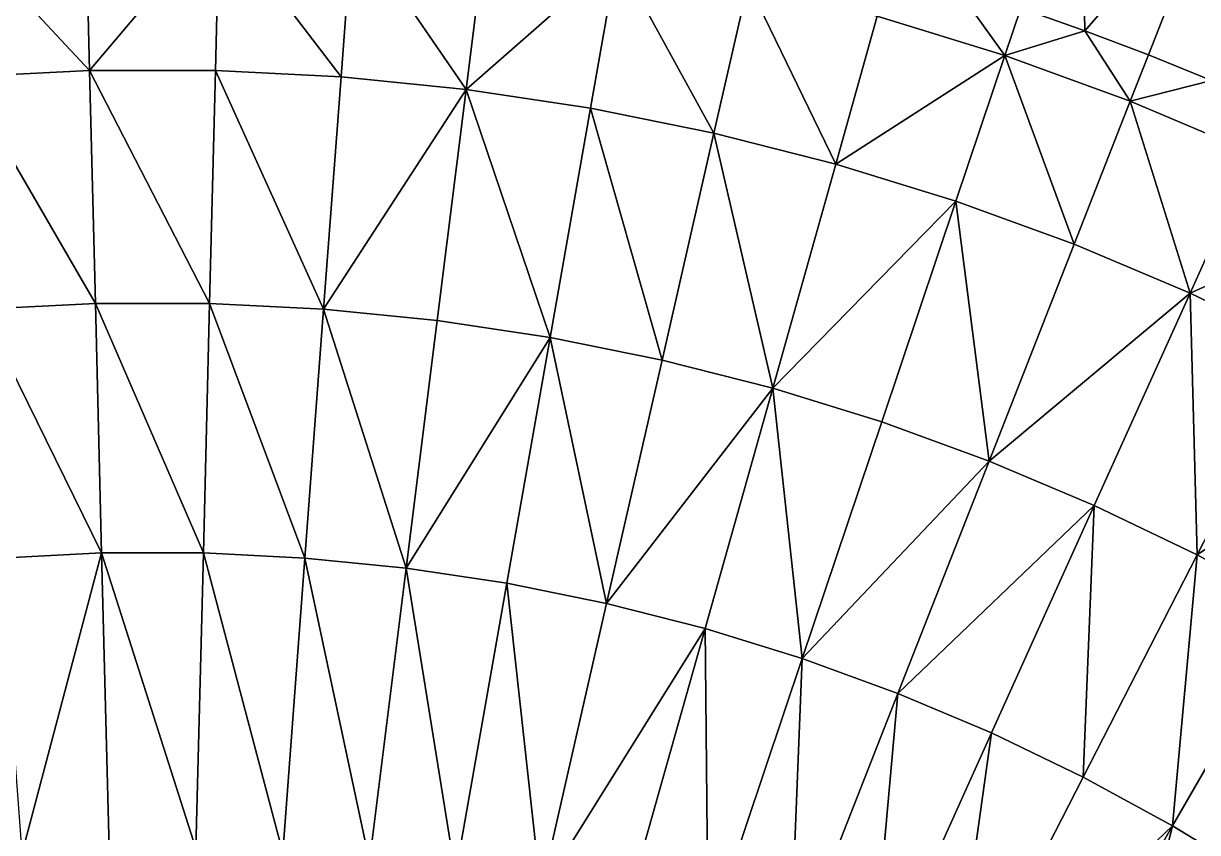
# Model space of a CAD drawing. Header units: millimetres. Extents: x -3250 to 5350, y -3250 to 3250.
# Drawn here: x -78 to 632, y 1065 to 1555 of the extents above; entities that cross this region are included whole.
import ezdxf

# ---------------------------------------------------------------- set-up
doc = ezdxf.new("R2010")
doc.units = ezdxf.units.MM
doc.header["$MEASUREMENT"] = 0
doc.layers.add('MESH_3D', color=2, linetype='CONTINUOUS')

msp = doc.modelspace()

# ---------------------------------------------------------------- linework, layer by layer
at = {"layer": 'MESH_3D'}
for points in [[(2150.48, 2436.79, 32500), (-3128.53, 880.23, 32500), (-2326.57, -2269.27, 32500)], [(2150.48, 2436.79, 32500), (-2269.27, 2326.57, 32500), (-3128.53, 880.23, 32500)], [(2150.48, 2436.79, 32500), (-2326.57, -2269.27, 32500), (3105.61, 957.95, 32500)], [(562.15, 1673.17, -885.22), (564.33, 1550.49, -939.08), (525.5, 1564.08, -939.08)], [(562.15, 1673.17, -885.22), (644.86, 1643.07, -885.22), (564.33, 1550.49, -939.08)], [(644.86, 1643.07, -885.22), (602.81, 1535.94, -939.08), (564.33, 1550.49, -939.08)], [(644.86, 1643.07, -885.22), (640.92, 1520.44, -939.08), (602.81, 1535.94, -939.08)], [(-121.05, 1615.25, -952.14), (-40.38, 1619.28, -952.14), (-38.06, 1526.35, -989.8)], [(-121.05, 1615.25, -952.14), (-38.06, 1526.35, -989.8), (-114.1, 1522.55, -989.8)], [(-40.38, 1619.28, -952.14), (40.38, 1619.28, -952.14), (-38.06, 1526.35, -989.8)], [(40.38, 1619.28, -952.14), (38.06, 1526.35, -989.8), (-38.06, 1526.35, -989.8)], [(40.38, 1619.28, -952.14), (114.1, 1522.55, -989.8), (38.06, 1526.35, -989.8)], [(40.38, 1619.28, -952.14), (121.05, 1615.25, -952.14), (114.1, 1522.55, -989.8)], [(121.05, 1615.25, -952.14), (189.85, 1514.97, -989.8), (114.1, 1522.55, -989.8)], [(121.05, 1615.25, -952.14), (201.41, 1607.21, -952.14), (189.85, 1514.97, -989.8)], [(201.41, 1607.21, -952.14), (281.27, 1595.17, -952.14), (189.85, 1514.97, -989.8)], [(281.27, 1595.17, -952.14), (265.13, 1503.63, -989.8), (189.85, 1514.97, -989.8)], [(281.27, 1595.17, -952.14), (339.75, 1488.54, -989.8), (265.13, 1503.63, -989.8)], [(281.27, 1595.17, -952.14), (360.44, 1579.17, -952.14), (339.75, 1488.54, -989.8)], [(360.44, 1579.17, -952.14), (413.52, 1469.75, -989.8), (339.75, 1488.54, -989.8)], [(360.44, 1579.17, -952.14), (438.7, 1559.24, -952.14), (413.52, 1469.75, -989.8)], [(438.7, 1559.24, -952.14), (486.35, 1576.7, -939.08), (515.88, 1535.43, -952.14)], [(515.88, 1535.43, -952.14), (486.35, 1576.7, -939.08), (525.5, 1564.08, -939.08)], [(515.88, 1535.43, -952.14), (525.5, 1564.08, -939.08), (564.33, 1550.49, -939.08)], [(438.7, 1559.24, -952.14), (515.88, 1535.43, -952.14), (413.52, 1469.75, -989.8)], [(515.88, 1535.43, -952.14), (564.33, 1550.49, -939.08), (591.77, 1507.81, -952.14)], [(591.77, 1507.81, -952.14), (564.33, 1550.49, -939.08), (602.81, 1535.94, -939.08)], [(515.88, 1535.43, -952.14), (486.27, 1447.32, -989.8), (413.52, 1469.75, -989.8)], [(515.88, 1535.43, -952.14), (557.81, 1421.28, -989.8), (486.27, 1447.32, -989.8)], [(515.88, 1535.43, -952.14), (591.77, 1507.81, -952.14), (557.81, 1421.28, -989.8)], [(591.77, 1507.81, -952.14), (602.81, 1535.94, -939.08), (640.92, 1520.44, -939.08)], [(-114.1, 1522.55, -989.8), (-38.06, 1526.35, -989.8), (-34.55, 1385.46, -1040.35)], [(-114.1, 1522.55, -989.8), (-34.55, 1385.46, -1040.35), (-103.57, 1382.02, -1040.35)], [(-38.06, 1526.35, -989.8), (38.06, 1526.35, -989.8), (34.55, 1385.46, -1040.35)], [(-38.06, 1526.35, -989.8), (34.55, 1385.46, -1040.35), (-34.55, 1385.46, -1040.35)], [(38.06, 1526.35, -989.8), (103.57, 1382.02, -1040.35), (34.55, 1385.46, -1040.35)], [(38.06, 1526.35, -989.8), (114.1, 1522.55, -989.8), (103.57, 1382.02, -1040.35)], [(114.1, 1522.55, -989.8), (189.85, 1514.97, -989.8), (103.57, 1382.02, -1040.35)], [(189.85, 1514.97, -989.8), (172.33, 1375.14, -1040.35), (103.57, 1382.02, -1040.35)], [(189.85, 1514.97, -989.8), (240.66, 1364.84, -1040.35), (172.33, 1375.14, -1040.35)], [(189.85, 1514.97, -989.8), (265.13, 1503.63, -989.8), (240.66, 1364.84, -1040.35)], [(591.77, 1507.81, -952.14), (640.92, 1520.44, -939.08), (666.19, 1476.44, -952.14)], [(591.77, 1507.81, -952.14), (627.96, 1391.71, -989.8), (557.81, 1421.28, -989.8)], [(591.77, 1507.81, -952.14), (666.19, 1476.44, -952.14), (627.96, 1391.71, -989.8)], [(265.13, 1503.63, -989.8), (308.39, 1351.15, -1040.35), (240.66, 1364.84, -1040.35)], [(265.13, 1503.63, -989.8), (339.75, 1488.54, -989.8), (308.39, 1351.15, -1040.35)], [(339.75, 1488.54, -989.8), (375.36, 1334.09, -1040.35), (308.39, 1351.15, -1040.35)], [(339.75, 1488.54, -989.8), (413.52, 1469.75, -989.8), (375.36, 1334.09, -1040.35)], [(666.19, 1476.44, -952.14), (738.96, 1441.4, -952.14), (627.96, 1391.71, -989.8)], [(413.52, 1469.75, -989.8), (486.27, 1447.32, -989.8), (375.36, 1334.09, -1040.35)], [(486.27, 1447.32, -989.8), (441.39, 1313.73, -1040.35), (375.36, 1334.09, -1040.35)], [(486.27, 1447.32, -989.8), (506.32, 1290.09, -1040.35), (441.39, 1313.73, -1040.35)], [(486.27, 1447.32, -989.8), (557.81, 1421.28, -989.8), (506.32, 1290.09, -1040.35)], [(738.96, 1441.4, -952.14), (696.55, 1358.67, -989.8), (627.96, 1391.71, -989.8)], [(557.81, 1421.28, -989.8), (627.96, 1391.71, -989.8), (506.32, 1290.09, -1040.35)], [(627.96, 1391.71, -989.8), (570, 1263.25, -1040.35), (506.32, 1290.09, -1040.35)], [(627.96, 1391.71, -989.8), (632.26, 1233.27, -1040.35), (570, 1263.25, -1040.35)], [(627.96, 1391.71, -989.8), (696.55, 1358.67, -989.8), (632.26, 1233.27, -1040.35)], [(-103.57, 1382.02, -1040.35), (-34.55, 1385.46, -1040.35), (-30.79, 1234.47, -1086.87)], [(-103.57, 1382.02, -1040.35), (-30.79, 1234.47, -1086.87), (-92.28, 1231.4, -1086.87)], [(-34.55, 1385.46, -1040.35), (34.55, 1385.46, -1040.35), (30.79, 1234.47, -1086.87)], [(-34.55, 1385.46, -1040.35), (30.79, 1234.47, -1086.87), (-30.79, 1234.47, -1086.87)], [(34.55, 1385.46, -1040.35), (92.28, 1231.4, -1086.87), (30.79, 1234.47, -1086.87)], [(34.55, 1385.46, -1040.35), (103.57, 1382.02, -1040.35), (92.28, 1231.4, -1086.87)], [(103.57, 1382.02, -1040.35), (153.55, 1225.27, -1086.87), (92.28, 1231.4, -1086.87)], [(103.57, 1382.02, -1040.35), (172.33, 1375.14, -1040.35), (153.55, 1225.27, -1086.87)], [(172.33, 1375.14, -1040.35), (240.66, 1364.84, -1040.35), (153.55, 1225.27, -1086.87)], [(240.66, 1364.84, -1040.35), (214.43, 1216.1, -1086.87), (153.55, 1225.27, -1086.87)], [(240.66, 1364.84, -1040.35), (274.78, 1203.9, -1086.87), (214.43, 1216.1, -1086.87)], [(240.66, 1364.84, -1040.35), (308.39, 1351.15, -1040.35), (274.78, 1203.9, -1086.87)], [(696.55, 1358.67, -989.8), (763.41, 1322.27, -989.8), (632.26, 1233.27, -1040.35)], [(308.39, 1351.15, -1040.35), (375.36, 1334.09, -1040.35), (274.78, 1203.9, -1086.87)], [(375.36, 1334.09, -1040.35), (334.45, 1188.7, -1086.87), (274.78, 1203.9, -1086.87)], [(375.36, 1334.09, -1040.35), (393.29, 1170.55, -1086.87), (334.45, 1188.7, -1086.87)], [(375.36, 1334.09, -1040.35), (441.39, 1313.73, -1040.35), (393.29, 1170.55, -1086.87)], [(763.41, 1322.27, -989.8), (692.95, 1200.22, -1040.35), (632.26, 1233.27, -1040.35)], [(441.39, 1313.73, -1040.35), (506.32, 1290.09, -1040.35), (393.29, 1170.55, -1086.87)], [(506.32, 1290.09, -1040.35), (451.14, 1149.5, -1086.87), (393.29, 1170.55, -1086.87)], [(506.32, 1290.09, -1040.35), (570, 1263.25, -1040.35), (451.14, 1149.5, -1086.87)], [(570, 1263.25, -1040.35), (507.88, 1125.58, -1086.87), (451.14, 1149.5, -1086.87)], [(570, 1263.25, -1040.35), (563.35, 1098.86, -1086.87), (507.88, 1125.58, -1086.87)], [(570, 1263.25, -1040.35), (632.26, 1233.27, -1040.35), (563.35, 1098.86, -1086.87)], [(-92.28, 1231.4, -1086.87), (-30.79, 1234.47, -1086.87), (-78.91, 1052.93, -1133.04)], [(-30.79, 1234.47, -1086.87), (-26.32, 1055.55, -1133.04), (-78.91, 1052.93, -1133.04)], [(-30.79, 1234.47, -1086.87), (30.79, 1234.47, -1086.87), (26.32, 1055.55, -1133.04)], [(-30.79, 1234.47, -1086.87), (26.32, 1055.55, -1133.04), (-26.32, 1055.55, -1133.04)], [(30.79, 1234.47, -1086.87), (78.91, 1052.93, -1133.04), (26.32, 1055.55, -1133.04)], [(30.79, 1234.47, -1086.87), (92.28, 1231.4, -1086.87), (78.91, 1052.93, -1133.04)], [(92.28, 1231.4, -1086.87), (131.29, 1047.68, -1133.04), (78.91, 1052.93, -1133.04)], [(92.28, 1231.4, -1086.87), (153.55, 1225.27, -1086.87), (131.29, 1047.68, -1133.04)], [(632.26, 1233.27, -1040.35), (617.43, 1069.42, -1086.87), (563.35, 1098.86, -1086.87)], [(632.26, 1233.27, -1040.35), (692.95, 1200.22, -1040.35), (617.43, 1069.42, -1086.87)], [(153.55, 1225.27, -1086.87), (183.35, 1039.84, -1133.04), (131.29, 1047.68, -1133.04)], [(153.55, 1225.27, -1086.87), (214.43, 1216.1, -1086.87), (183.35, 1039.84, -1133.04)], [(214.43, 1216.1, -1086.87), (234.96, 1029.41, -1133.04), (183.35, 1039.84, -1133.04)], [(214.43, 1216.1, -1086.87), (274.78, 1203.9, -1086.87), (234.96, 1029.41, -1133.04)], [(274.78, 1203.9, -1086.87), (334.45, 1188.7, -1086.87), (234.96, 1029.41, -1133.04)], [(692.95, 1200.22, -1040.35), (669.97, 1037.31, -1086.87), (617.43, 1069.42, -1086.87)], [(334.45, 1188.7, -1086.87), (285.97, 1016.41, -1133.04), (234.96, 1029.41, -1133.04)], [(334.45, 1188.7, -1086.87), (336.28, 1000.9, -1133.04), (285.97, 1016.41, -1133.04)], [(334.45, 1188.7, -1086.87), (393.29, 1170.55, -1086.87), (336.28, 1000.9, -1133.04)], [(393.29, 1170.55, -1086.87), (385.76, 982.89, -1133.04), (336.28, 1000.9, -1133.04)], [(393.29, 1170.55, -1086.87), (451.14, 1149.5, -1086.87), (385.76, 982.89, -1133.04)], [(451.14, 1149.5, -1086.87), (434.27, 962.44, -1133.04), (385.76, 982.89, -1133.04)], [(451.14, 1149.5, -1086.87), (507.88, 1125.58, -1086.87), (434.27, 962.44, -1133.04)], [(507.88, 1125.58, -1086.87), (481.7, 939.6, -1133.04), (434.27, 962.44, -1133.04)], [(507.88, 1125.58, -1086.87), (563.35, 1098.86, -1086.87), (481.7, 939.6, -1133.04)], [(563.35, 1098.86, -1086.87), (617.43, 1069.42, -1086.87), (481.7, 939.6, -1133.04)], [(617.43, 1069.42, -1086.87), (527.94, 914.42, -1133.04), (481.7, 939.6, -1133.04)], [(617.43, 1069.42, -1086.87), (572.86, 886.97, -1133.04), (527.94, 914.42, -1133.04)], [(617.43, 1069.42, -1086.87), (669.97, 1037.31, -1086.87), (572.86, 886.97, -1133.04)]]:
    msp.add_3dface(points, dxfattribs=at)

doc.saveas('drawing.dxf')
